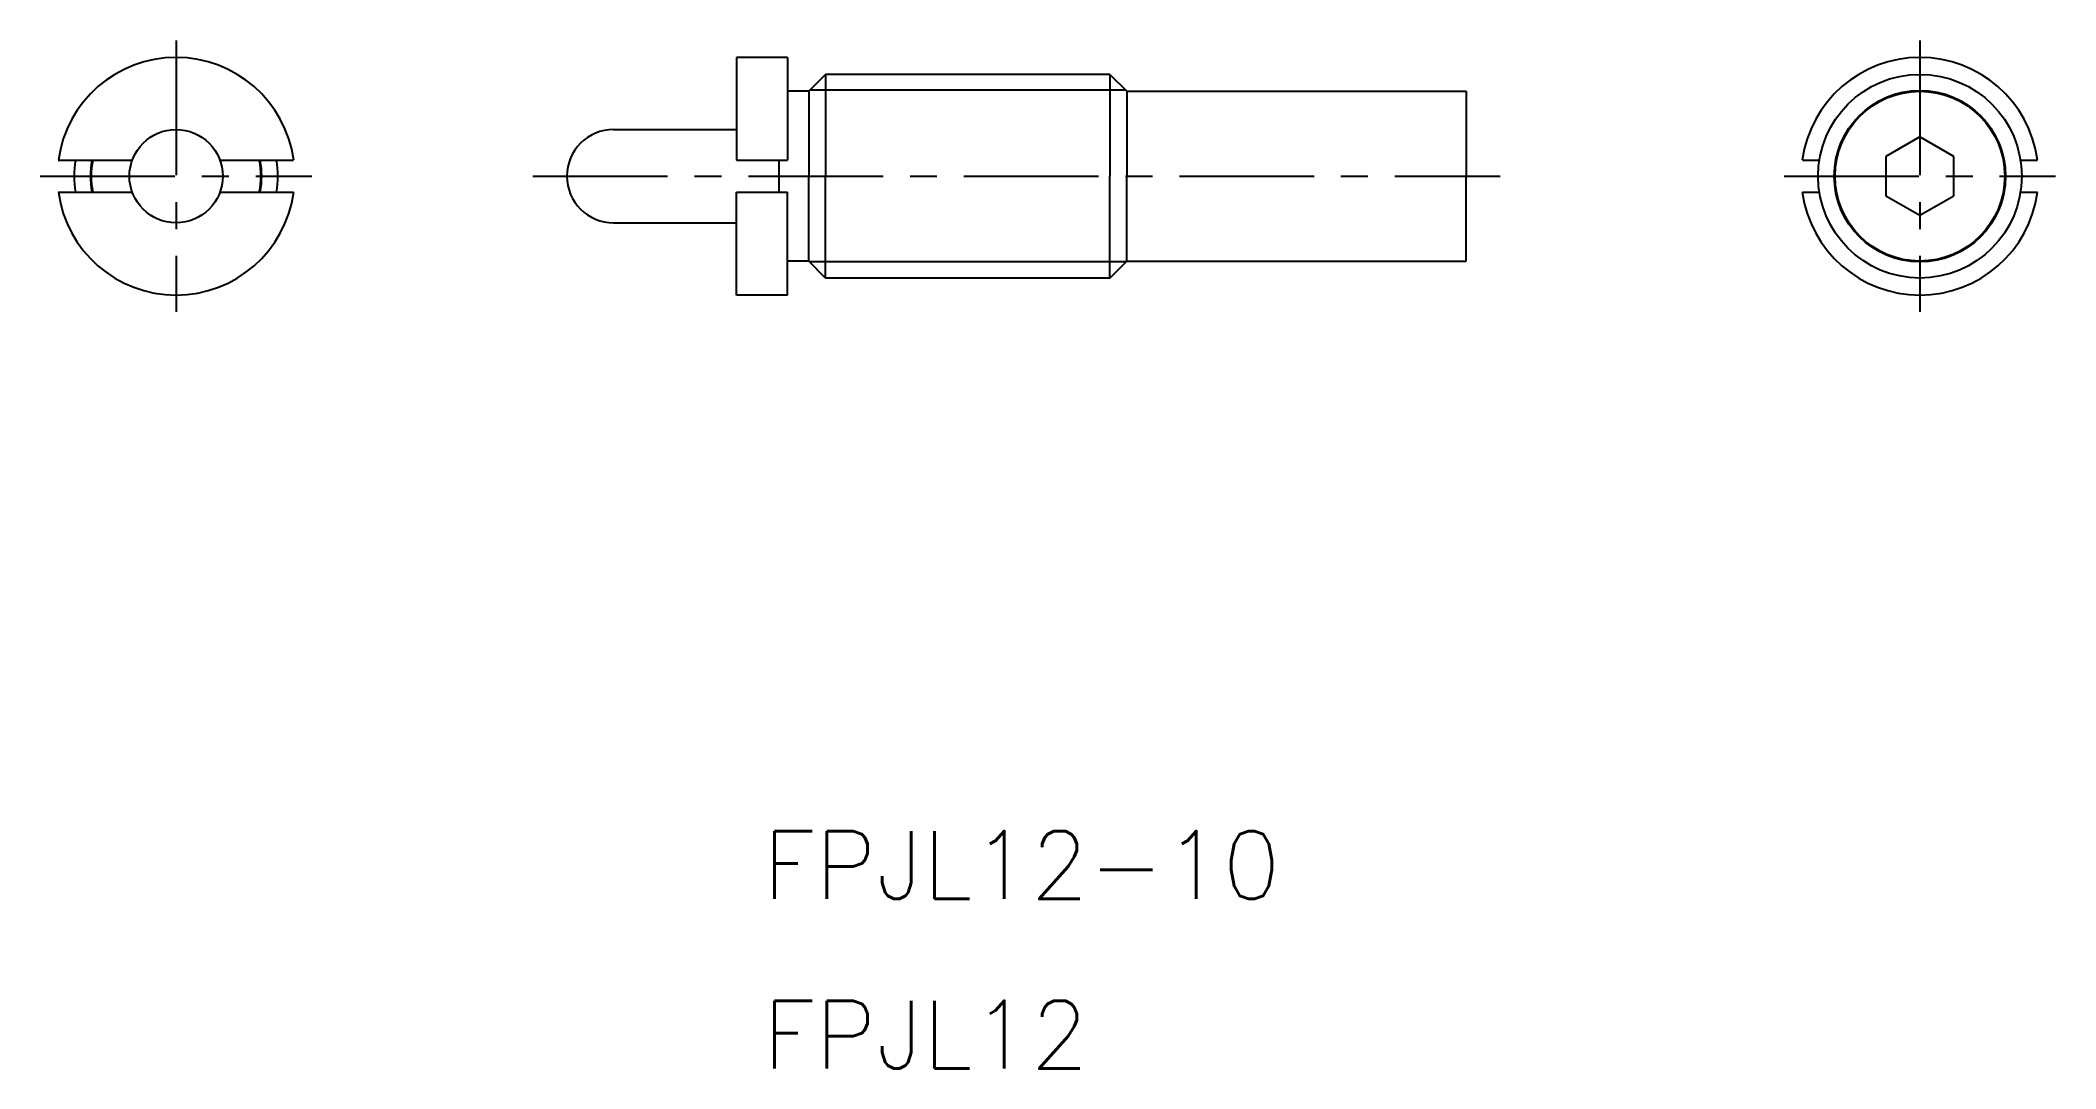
# Model space of a CAD drawing. Extents: x -79 to 40, y -42 to 18.
import ezdxf

# ---------------------------------------------------------------- set-up
doc = ezdxf.new("R2010")
doc.units = 0
doc.header["$LTSCALE"] = 0.25
doc.linetypes.add('CENTER', pattern=[50.8, 31.75, -6.35, 6.35, -6.35])
doc.layers.get('0').update_dxf_attribs({"linetype": 'CONTINUOUS'})
doc.layers.add('CENTER', color=1, linetype='CENTER')
doc.styles.get("Standard").update_dxf_attribs({"font": 'txt.shx'})

msp = doc.modelspace()

# ---------------------------------------------------------------- linework, layer by layer
for p, q in [((-37.68, 17.45), (-37.68, 11.4)), ((-34.68, 17.45), (-37.68, 17.45)), ((-34.68, 17.45), (-34.68, 11.4)), ((-33.43, 15.45), (-34.68, 15.45)), ((-32.43, 16.45), (-33.43, 15.45)), ((-33.43, 15.45), (-33.43, 10.45)), ((-32.43, 16.45), (-32.43, 10.45)), ((-15.68, 16.45), (-32.43, 16.45)), ((-15.68, 16.45), (-15.68, 10.45)), ((-15.68, 16.45), (-14.68, 15.45)), ((-14.68, 15.45), (-14.68, 10.45)), ((-14.68, 15.45), (5.32, 15.45)), ((5.32, 15.45), (5.32, 10.45)), ((-44.93, 13.2), (-37.68, 13.2)), ((32.07, 12.76), (30.07, 11.61)), ((34.07, 11.61), (32.07, 12.76)), ((-77.66, 11.4), (-73.3, 11.4)), ((-68.14, 11.4), (-63.79, 11.4)), ((-37.68, 11.4), (-34.68, 11.4)), ((-35.18, 11.4), (-35.18, 9.5)), ((25.14, 11.4), (26.15, 11.4)), ((30.07, 11.61), (30.07, 9.3)), ((34.07, 9.3), (34.07, 11.61)), ((38, 11.4), (39.01, 11.4)), ((-77.66, 9.5), (-73.3, 9.5)), ((-68.14, 9.5), (-63.79, 9.5)), ((-37.68, 3.45), (-37.68, 9.5)), ((-37.68, 9.5), (-34.68, 9.5)), ((-34.68, 3.45), (-34.68, 9.5)), ((-33.43, 5.45), (-33.43, 10.45)), ((-32.43, 4.45), (-32.43, 10.45)), ((-15.68, 4.45), (-15.68, 10.45)), ((-14.68, 5.45), (-14.68, 10.45)), ((5.32, 5.45), (5.32, 10.45)), ((25.14, 9.5), (26.15, 9.5)), ((38, 9.5), (39.01, 9.5)), ((30.07, 9.3), (32.07, 8.15)), ((32.07, 8.15), (34.07, 9.3)), ((-44.93, 7.7), (-37.68, 7.7)), ((-33.43, 5.45), (-34.68, 5.45)), ((-32.43, 4.45), (-33.43, 5.45)), ((-15.68, 4.45), (-14.68, 5.45)), ((-14.68, 5.45), (5.32, 5.45)), ((-15.68, 4.45), (-32.43, 4.45)), ((-34.68, 3.45), (-37.68, 3.45))]:
    msp.add_line(p, q)
at = {"color": 3}
for p, q in [((-14.74, 15.51), (-33.38, 15.51)), ((-14.74, 5.4), (-33.38, 5.4))]:
    msp.add_line(p, q, dxfattribs=at)
for centre, radius in [((32.07, 10.45), 6), ((32.07, 10.45), 5), ((-70.72, 10.45), 2.75)]:
    msp.add_circle(centre, radius)
msp.add_circle((32.07, 10.45), 5.05, dxfattribs=at)
for centre, radius, start, end in [((-70.72, 10.45), 7, 7.7999, 172.2001), ((32.07, 10.45), 7, 7.7999, 172.2001), ((-44.93, 10.45), 2.75, 90, 270), ((-70.72, 10.45), 6, 170.8898, 189.1102), ((-70.72, 10.45), 5, 169.0472, 190.9528), ((-70.72, 10.45), 5, 349.0472, 10.9528), ((-70.72, 10.45), 6, 350.8898, 9.1102), ((-70.72, 10.45), 7, 187.7999, 352.2001), ((32.07, 10.45), 7, 187.7999, 352.2001)]:
    msp.add_arc(centre, radius, start, end)
for start, end in [(169.1635, 190.8365), (349.1635, 10.8365)]:
    msp.add_arc((-70.72, 10.45), 5.05, start, end, dxfattribs=at)
at = {"layer": 'CENTER', "color": 1, "linetype": 'CENTER'}
for p, q in [((-70.72, 18.45), (-70.72, 2.45)), ((32.07, 18.45), (32.07, 2.45)), ((-78.72, 10.45), (-62.72, 10.45)), ((-49.68, 10.45), (7.32, 10.45)), ((24.07, 10.45), (40.07, 10.45))]:
    msp.add_line(p, q, dxfattribs=at)

# ---------------------------------------------------------------- texts
for s, p in [('FPJL12-10', (-36.13, -32.13)), ('FPJL12', (-36.13, -42.13))]:
    msp.add_text(s, height=4).set_placement(p)

doc.saveas('drawing.dxf')
